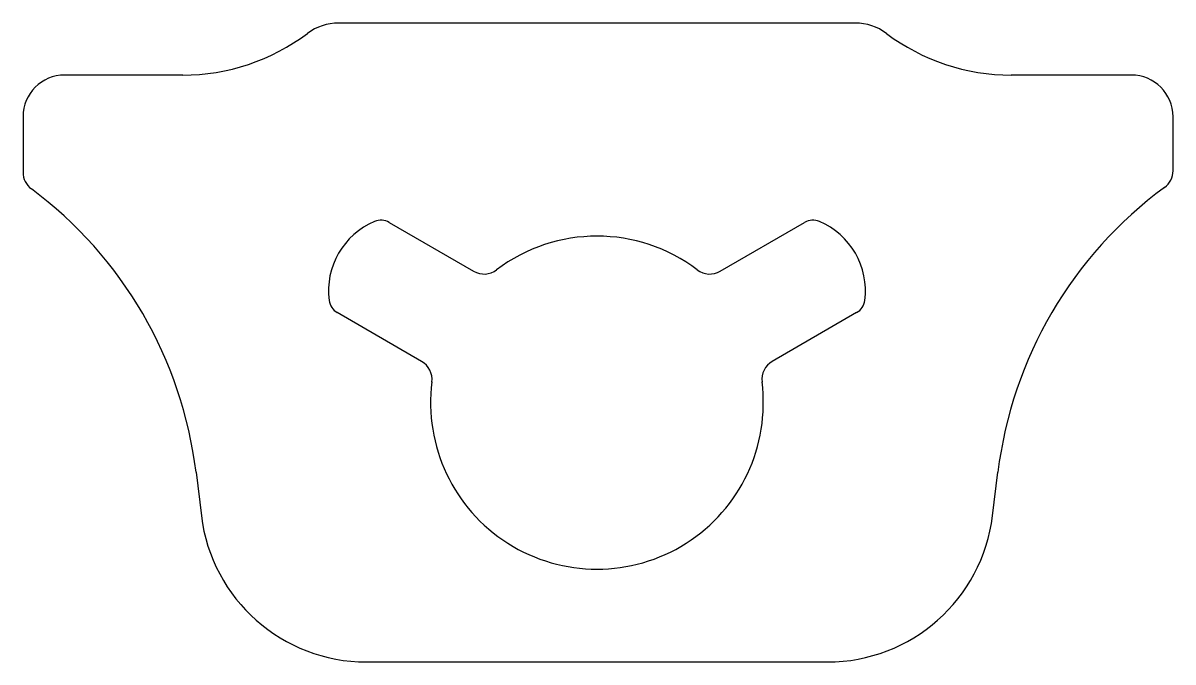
# Model space of a CAD drawing. Extents: x 819.3 to 874.6, y 2341.2 to 2371.9.
import ezdxf

# ---------------------------------------------------------------- set-up
doc = ezdxf.new("R2010")
doc.units = 0
doc.layers.get('0').update_dxf_attribs({"linetype": 'CONTINUOUS'})

msp = doc.modelspace()

# ---------------------------------------------------------------- linework, layer by layer
for p, q in [((859.317, 2371.926), (834.477, 2371.926)), ((826.977, 2369.426), (821.297, 2369.426)), ((872.597, 2369.426), (866.817, 2369.426)), ((819.297, 2367.426), (819.297, 2364.758)), ((874.597, 2364.832), (874.597, 2367.426)), ((836.91, 2362.34), (840.968, 2359.998)), ((852.826, 2359.998), (856.884, 2362.34)), ((838.466, 2355.668), (834.41, 2358.01)), ((859.384, 2358.01), (855.327, 2355.668)), ((827.618, 2350.343), (827.875, 2348.251)), ((865.919, 2348.251), (866.176, 2350.343)), ((835.815, 2341.226), (857.979, 2341.226))]:
    msp.add_line(p, q)
for centre, radius, start, end in [((834.477, 2369.426), 2.5, 90, 126.8699), ((859.317, 2369.426), 2.5, 53.1301, 90), ((826.977, 2379.426), 10, 270, 306.8699), ((866.817, 2379.426), 10, 233.1301, 270), ((821.297, 2367.426), 2, 90, 180), ((872.597, 2367.426), 2, 0, 90), ((820.297, 2364.758), 1, 180, 233.3685), ((873.597, 2364.832), 1, 306.2923, 0), ((807.767, 2347.906), 20, 7, 53.3685), ((886.027, 2347.906), 20, 126.2923, 173), ((836.51, 2361.648), 0.8, 60, 112.6168), ((857.284, 2361.648), 0.8, 67.3832, 120), ((837.587, 2359.063), 3.6, 112.6168, 187.3832), ((856.207, 2359.063), 3.6, 352.6168, 67.3832), ((846.897, 2353.686), 8, 52.8961, 127.1039), ((841.468, 2360.864), 1, 240, 307.1039), ((852.326, 2360.864), 1, 232.8961, 300), ((834.81, 2358.703), 0.8, 187.3832, 240), ((858.984, 2358.703), 0.8, 300, 352.6168), ((837.966, 2354.802), 1, 352.8746, 60), ((855.827, 2354.802), 1, 120, 187.1254), ((846.897, 2353.686), 8, 172.8746, 7.1254), ((835.815, 2349.226), 8, 187, 270), ((857.979, 2349.226), 8, 270, 353)]:
    msp.add_arc(centre, radius, start, end)

doc.saveas('drawing.dxf')
